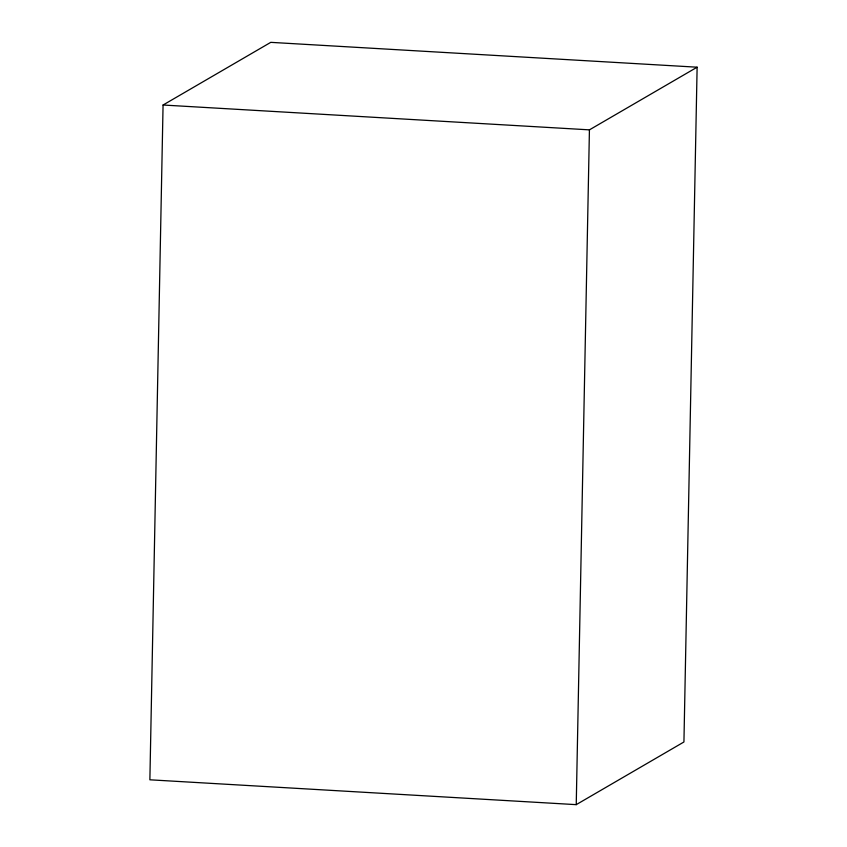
<?xml version="1.0" encoding="UTF-8"?>
<svg xmlns="http://www.w3.org/2000/svg" width="847" height="847" viewBox="0 0 847 847"><rect width="100%" height="100%" fill="white"/><g stroke="black" fill="none" stroke-linecap="round" stroke-linejoin="round"><path stroke-width="1.27" d="M163.069 105.017L149.877 779.801L576.235 804.65L683.931 741.983L697.123 67.199L270.765 42.35L163.069 105.017L589.427 129.856L697.123 67.199M576.235 804.65L589.427 129.856"/></g></svg>
